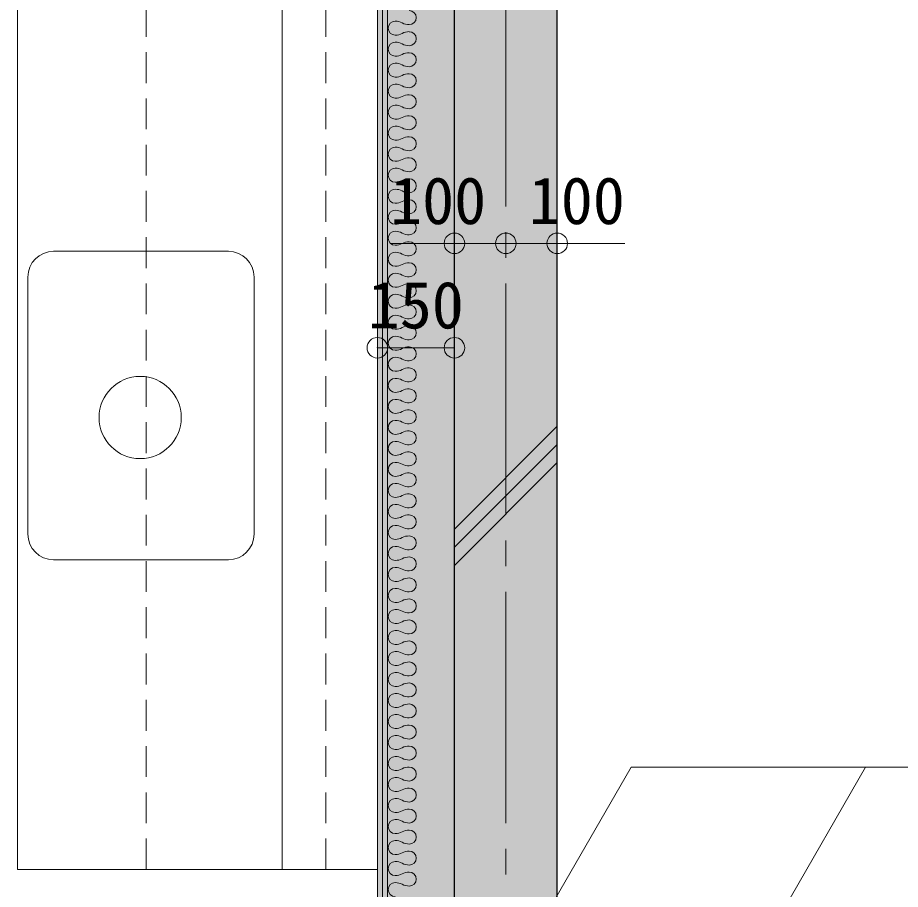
# Model space of a CAD drawing. Units: millimetres at full size, sheet at 1:50; details may follow other scales. Extents: x -9674 to 9699, y -6794 to 6791.
# Drawn here: x -1738 to -20, y 1275 to 2971 of the extents above; entities that cross this region are included whole.
import ezdxf
from ezdxf.enums import TextEntityAlignment as Align

# ---------------------------------------------------------------- set-up
doc = ezdxf.new("R2010")
doc.units = ezdxf.units.MM
doc.header["$LTSCALE"] = 50
doc.header["$PDMODE"] = 32
doc.header["$PDSIZE"] = 40
doc.linetypes.add('CHAIN2', pattern=[12, 9, -1, 1, -1])
doc.linetypes.add('DASHED1', pattern=[1.8, 1.2, -0.6])
for name, color, linetype, lineweight in [('1-0_芯', 7, 'CHAIN2', 9), ('1-1_躯体', 2, 'Continuous', 25), ('1-2_間仕切', 3, 'Continuous', 18), ('1-5_設備', 7, 'Continuous', 9), ('1-8_ハッチ', 4, 'Continuous', 9), ('1-A_文字', 7, 'Continuous', 9), ('1-B_寸法', 7, 'Continuous', 9), ('1-E_ｼﾞｮｲﾝﾄ', 4, 'Continuous', 9)]:
    doc.layers.add(name, color=color, linetype=linetype, lineweight=lineweight)
for name, color, linetype in [('4-0', 1, 'Continuous'), ('4-2', 4, 'Continuous'), ('4-F', 4, 'Continuous')]:
    doc.layers.add(name, color=color, linetype=linetype)
doc.styles.add('ＭＳ ゴシック', font='')
doc.styles.get('ＭＳ ゴシック').set_extended_font_data('MS Gothic')

msp = doc.modelspace()

# ---------------------------------------------------------------- linework, layer by layer
at = {"layer": '1-0_芯'}
msp.add_line((-787.5, 5454.08), (-787.5, 679.08), dxfattribs=at)
at = {"layer": '1-1_躯体'}
for p, q in [((-887.5, 579.08), (-887.5, 4294.08)), ((-687.5, 779.08), (-687.5, 4294.08))]:
    msp.add_line(p, q, dxfattribs=at)
at = {"layer": '1-2_間仕切'}
msp.add_line((-1037.5, 394.08), (-1037.5, 4294.08), dxfattribs=at)
at = {"layer": '1-2_間仕切', "color": 7, "lineweight": 9}
for p, q in [((-1027.5, 404.08), (-1027.5, 4294.08)), ((-1017.5, 414.08), (-1017.5, 4294.08))]:
    msp.add_line(p, q, dxfattribs=at)
at = {"layer": '1-5_設備'}
for p, q in [((-1222.5, 1314.08), (-1222.5, 4014.08)), ((-1327.5, 2516.68), (-1667.5, 2516.68)), ((-1717.5, 2466.68), (-1717.5, 1966.68)), ((-1277.5, 1966.68), (-1277.5, 2466.68)), ((-1327.5, 1916.68), (-1667.5, 1916.68))]:
    msp.add_line(p, q, dxfattribs=at)
at = {"layer": '1-5_設備', "linetype": 'DASHED1'}
for p, q in [((-1137.5, 1314.08), (-1137.5, 4014.08)), ((-1487.5, 1314.08), (-1487.5, 3114.08))]:
    msp.add_line(p, q, dxfattribs=at)
at = {"layer": '1-5_設備'}
msp.add_lwpolyline([(-1037.5, 1314.08), (-1737.5, 1314.08), (-1737.5, 4014.08)], dxfattribs=at)
msp.add_circle((-1499.13, 2193.3), 80, dxfattribs=at)
for centre, start, end in [((-1667.5, 2466.68), 90, 180), ((-1327.5, 2466.68), 0, 90), ((-1667.5, 1966.68), 180, 270), ((-1327.5, 1966.68), 270, 0)]:
    msp.add_arc(centre, 50, start, end, dxfattribs=at)
at = {"layer": '1-8_ハッチ'}
for p, q in [((-887.5, 1976.28), (-687.5, 2176.28)), ((-887.5, 1940.93), (-687.5, 2140.93)), ((-887.5, 1905.57), (-687.5, 2105.57))]:
    msp.add_line(p, q, dxfattribs=at)
at = {"layer": '1-A_文字'}
msp.add_line((-699.54, 452.82), (-87.37, 1513.13), dxfattribs=at)
msp.add_lwpolyline([(-974.51, 766.52), (-543.45, 1513.13), (166.39, 1513.13)], dxfattribs=at)
at = {"layer": '1-B_寸法'}
for p, q in [((-1010.45, 2532.15), (-787.5, 2532.15)), ((-787.5, 2532.15), (-555.82, 2532.15)), ((-1037.5, 2329.07), (-887.5, 2329.07))]:
    msp.add_line(p, q, dxfattribs=at)
at = {"layer": '1-B_寸法', "color": 3}
for p in [(-887.5, 2532.15), (-787.5, 2532.15), (-687.5, 2532.15), (-1037.5, 2329.07), (-887.5, 2329.07)]:
    msp.add_point(p, dxfattribs=at)
at = {"layer": '1-E_ｼﾞｮｲﾝﾄ'}
for centre, radius, start, end in [((-975.47, 2971.25), 13.62, 270, 90), ((-1002.72, 2950.81), 13.62, 90, 270), ((-1002.36, 2936.94), 27.5, 61.16942, 90.76039), ((-975.84, 2985.12), 27.5, 241.16942, 270.76039), ((-1002.36, 2964.68), 27.5, 269.23961, 298.83058), ((-975.84, 2916.5), 27.5, 89.23961, 118.83058), ((-975.47, 2930.37), 13.62, 270, 90), ((-1002.72, 2909.94), 13.62, 90, 270), ((-1002.36, 2896.07), 27.5, 61.16942, 90.76039), ((-975.84, 2944.24), 27.5, 241.16942, 270.76039), ((-975.84, 2875.63), 27.5, 89.23961, 118.83058), ((-975.47, 2889.5), 13.62, 270, 90), ((-1002.36, 2923.81), 27.5, 269.23961, 298.83058), ((-1002.72, 2869.06), 13.62, 90, 270), ((-1002.36, 2855.19), 27.5, 61.16942, 90.76039), ((-975.84, 2903.37), 27.5, 241.16942, 270.76039), ((-1002.36, 2882.93), 27.5, 269.23961, 298.83058), ((-975.84, 2834.75), 27.5, 89.23961, 118.83058), ((-975.47, 2848.62), 13.62, 270, 90), ((-1002.72, 2828.19), 13.62, 90, 270), ((-1002.36, 2814.32), 27.5, 61.16942, 90.76039), ((-975.84, 2862.49), 27.5, 241.16942, 270.76039), ((-1002.36, 2842.06), 27.5, 269.23961, 298.83058), ((-975.84, 2793.88), 27.5, 89.23961, 118.83058), ((-975.47, 2807.75), 13.62, 270, 90), ((-1002.72, 2787.31), 13.62, 90, 270), ((-1002.36, 2773.44), 27.5, 61.16942, 90.76039), ((-975.84, 2821.62), 27.5, 241.16942, 270.76039), ((-1002.36, 2801.18), 27.5, 269.23961, 298.83058), ((-975.84, 2753), 27.5, 89.23961, 118.83058), ((-975.47, 2766.88), 13.62, 270, 90), ((-1002.72, 2746.44), 13.62, 90, 270), ((-1002.36, 2732.57), 27.5, 61.16942, 90.76039), ((-975.84, 2780.75), 27.5, 241.16942, 270.76039), ((-1002.36, 2760.31), 27.5, 269.23961, 298.83058), ((-975.84, 2712.13), 27.5, 89.23961, 118.83058), ((-975.47, 2726), 13.62, 270, 90), ((-1002.72, 2705.56), 13.62, 90, 270), ((-1002.36, 2691.69), 27.5, 61.16942, 90.76039), ((-975.84, 2739.87), 27.5, 241.16942, 270.76039), ((-975.84, 2671.25), 27.5, 89.23961, 118.83058), ((-975.47, 2685.13), 13.62, 270, 90), ((-1002.36, 2719.43), 27.5, 269.23961, 298.83058), ((-1002.72, 2664.69), 13.62, 90, 270), ((-1002.36, 2650.82), 27.5, 61.16942, 90.76039), ((-975.84, 2698.99), 27.5, 241.16942, 270.76039), ((-1002.36, 2678.56), 27.5, 269.23961, 298.83058), ((-975.84, 2630.38), 27.5, 89.23961, 118.83058), ((-975.47, 2644.25), 13.62, 270, 90), ((-1002.72, 2623.81), 13.62, 90, 270), ((-1002.36, 2609.94), 27.5, 61.16942, 90.76039), ((-975.84, 2658.12), 27.5, 241.16942, 270.76039), ((-1002.36, 2637.68), 27.5, 269.23961, 298.83058), ((-975.84, 2589.51), 27.5, 89.23961, 118.83058), ((-975.47, 2603.38), 13.62, 270, 90), ((-1002.72, 2582.94), 13.62, 90, 270), ((-1002.36, 2569.07), 27.5, 61.16942, 90.76039), ((-975.84, 2617.25), 27.5, 241.16942, 270.76039), ((-1002.36, 2596.81), 27.5, 269.23961, 298.83058), ((-975.84, 2548.63), 27.5, 89.23961, 118.83058), ((-975.47, 2562.5), 13.62, 270, 90), ((-1002.72, 2542.07), 13.62, 90, 270), ((-1002.36, 2528.2), 27.5, 61.16942, 90.76039), ((-975.84, 2576.37), 27.5, 241.16942, 270.76039), ((-1002.36, 2555.94), 27.5, 269.23961, 298.83058), ((-975.84, 2507.76), 27.5, 89.23961, 118.83058), ((-975.47, 2521.63), 13.62, 270, 90), ((-1002.72, 2501.19), 13.62, 90, 270), ((-1002.36, 2487.32), 27.5, 61.16942, 90.76039), ((-975.84, 2535.5), 27.5, 241.16942, 270.76039), ((-1002.36, 2515.06), 27.5, 269.23961, 298.83058), ((-975.84, 2466.88), 27.5, 89.23961, 118.83058), ((-975.47, 2480.75), 13.62, 270, 90), ((-1002.72, 2460.32), 13.62, 90, 270), ((-1002.36, 2446.45), 27.5, 61.16942, 90.76039), ((-975.84, 2494.62), 27.5, 241.16942, 270.76039), ((-1002.36, 2474.19), 27.5, 269.23961, 298.83058), ((-975.84, 2426.01), 27.5, 89.23961, 118.83058), ((-975.47, 2439.88), 13.62, 270, 90), ((-1002.72, 2419.44), 13.62, 90, 270), ((-1002.36, 2405.57), 27.5, 61.16942, 90.76039), ((-975.84, 2453.75), 27.5, 241.16942, 270.76039), ((-1002.36, 2433.31), 27.5, 269.23961, 298.83058), ((-975.84, 2385.13), 27.5, 89.23961, 118.83058), ((-975.47, 2399), 13.62, 270, 90), ((-1002.72, 2378.57), 13.62, 90, 270), ((-1002.36, 2364.7), 27.5, 61.16942, 90.76039), ((-975.84, 2412.87), 27.5, 241.16942, 270.76039), ((-975.84, 2344.26), 27.5, 89.23961, 118.83058), ((-975.47, 2358.13), 13.62, 270, 90), ((-1002.36, 2392.44), 27.5, 269.23961, 298.83058), ((-1002.72, 2337.69), 13.62, 90, 270), ((-1002.36, 2323.82), 27.5, 61.16942, 90.76039), ((-975.84, 2372), 27.5, 241.16942, 270.76039), ((-1002.36, 2351.56), 27.5, 269.23961, 298.83058), ((-975.84, 2303.38), 27.5, 89.23961, 118.83058), ((-975.47, 2317.25), 13.62, 270, 90), ((-1002.72, 2296.82), 13.62, 90, 270), ((-1002.36, 2282.95), 27.5, 61.16942, 90.76039), ((-975.84, 2331.12), 27.5, 241.16942, 270.76039), ((-1002.36, 2310.69), 27.5, 269.23961, 298.83058), ((-975.84, 2262.51), 27.5, 89.23961, 118.83058), ((-975.47, 2276.38), 13.62, 270, 90), ((-1002.72, 2255.94), 13.62, 90, 270), ((-1002.36, 2242.07), 27.5, 61.16942, 90.76039), ((-975.84, 2290.25), 27.5, 241.16942, 270.76039), ((-1002.36, 2269.81), 27.5, 269.23961, 298.83058), ((-975.84, 2221.64), 27.5, 89.23961, 118.83058), ((-975.47, 2235.51), 13.62, 270, 90), ((-1002.72, 2215.07), 13.62, 90, 270), ((-1002.36, 2201.2), 27.5, 61.16942, 90.76039), ((-975.84, 2249.38), 27.5, 241.16942, 270.76039), ((-1002.36, 2228.94), 27.5, 269.23961, 298.83058), ((-975.84, 2180.76), 27.5, 89.23961, 118.83058), ((-975.47, 2194.63), 13.62, 270, 90), ((-1002.72, 2174.19), 13.62, 90, 270), ((-1002.36, 2160.32), 27.5, 61.16942, 90.76039), ((-975.84, 2208.5), 27.5, 241.16942, 270.76039), ((-975.84, 2139.89), 27.5, 89.23961, 118.83058), ((-975.47, 2153.76), 13.62, 270, 90), ((-1002.36, 2188.06), 27.5, 269.23961, 298.83058), ((-1002.72, 2133.32), 13.62, 90, 270), ((-1002.36, 2119.45), 27.5, 61.16942, 90.76039), ((-975.84, 2167.63), 27.5, 241.16942, 270.76039), ((-1002.36, 2147.19), 27.5, 269.23961, 298.83058), ((-975.84, 2099.01), 27.5, 89.23961, 118.83058), ((-975.47, 2112.88), 13.62, 270, 90), ((-1002.72, 2092.44), 13.62, 90, 270), ((-1002.36, 2078.57), 27.5, 61.16942, 90.76039), ((-975.84, 2126.75), 27.5, 241.16942, 270.76039), ((-1002.36, 2106.31), 27.5, 269.23961, 298.83058), ((-975.84, 2058.14), 27.5, 89.23961, 118.83058), ((-975.47, 2072.01), 13.62, 270, 90), ((-1002.72, 2051.57), 13.62, 90, 270), ((-1002.36, 2037.7), 27.5, 61.16942, 90.76039), ((-975.84, 2085.88), 27.5, 241.16942, 270.76039), ((-975.84, 2017.26), 27.5, 89.23961, 118.83058), ((-975.47, 2031.13), 13.62, 270, 90), ((-1002.36, 2065.44), 27.5, 269.23961, 298.83058), ((-1002.72, 2010.69), 13.62, 90, 270), ((-1002.36, 1996.82), 27.5, 61.16942, 90.76039), ((-975.84, 2045), 27.5, 241.16942, 270.76039), ((-1002.36, 2024.57), 27.5, 269.23961, 298.83058), ((-975.84, 1976.39), 27.5, 89.23961, 118.83058), ((-975.47, 1990.26), 13.62, 270, 90), ((-1002.72, 1969.82), 13.62, 90, 270), ((-1002.36, 1955.95), 27.5, 61.16942, 90.76039), ((-975.84, 2004.13), 27.5, 241.16942, 270.76039), ((-1002.36, 1983.69), 27.5, 269.23961, 298.83058), ((-975.84, 1935.51), 27.5, 89.23961, 118.83058), ((-975.47, 1949.38), 13.62, 270, 90), ((-1002.72, 1928.95), 13.62, 90, 270), ((-1002.36, 1915.08), 27.5, 61.16942, 90.76039), ((-975.84, 1963.25), 27.5, 241.16942, 270.76039), ((-1002.36, 1942.82), 27.5, 269.23961, 298.83058), ((-975.84, 1894.64), 27.5, 89.23961, 118.83058), ((-975.47, 1908.51), 13.62, 270, 90), ((-1002.72, 1888.07), 13.62, 90, 270), ((-1002.36, 1874.2), 27.5, 61.16942, 90.76039), ((-975.84, 1922.38), 27.5, 241.16942, 270.76039), ((-1002.36, 1901.94), 27.5, 269.23961, 298.83058), ((-975.84, 1853.76), 27.5, 89.23961, 118.83058), ((-975.47, 1867.63), 13.62, 270, 90), ((-1002.72, 1847.2), 13.62, 90, 270), ((-1002.36, 1833.33), 27.5, 61.16942, 90.76039), ((-975.84, 1881.5), 27.5, 241.16942, 270.76039), ((-975.84, 1812.89), 27.5, 89.23961, 118.83058), ((-975.47, 1826.76), 13.62, 270, 90), ((-1002.36, 1861.07), 27.5, 269.23961, 298.83058), ((-1002.72, 1806.32), 13.62, 90, 270), ((-1002.36, 1792.45), 27.5, 61.16942, 90.76039), ((-975.84, 1840.63), 27.5, 241.16942, 270.76039), ((-1002.36, 1820.19), 27.5, 269.23961, 298.83058), ((-975.84, 1772.01), 27.5, 89.23961, 118.83058), ((-975.47, 1785.88), 13.62, 270, 90), ((-1002.72, 1765.45), 13.62, 90, 270), ((-1002.36, 1751.58), 27.5, 61.16942, 90.76039), ((-975.84, 1799.75), 27.5, 241.16942, 270.76039), ((-1002.36, 1779.32), 27.5, 269.23961, 298.83058), ((-975.84, 1731.14), 27.5, 89.23961, 118.83058), ((-975.47, 1745.01), 13.62, 270, 90), ((-1002.72, 1724.57), 13.62, 90, 270), ((-1002.36, 1710.7), 27.5, 61.16942, 90.76039), ((-975.84, 1758.88), 27.5, 241.16942, 270.76039), ((-975.84, 1690.27), 27.5, 89.23961, 118.83058), ((-975.47, 1704.14), 13.62, 270, 90), ((-1002.36, 1738.44), 27.5, 269.23961, 298.83058), ((-1002.72, 1683.7), 13.62, 90, 270), ((-1002.36, 1669.83), 27.5, 61.16942, 90.76039), ((-975.84, 1718.01), 27.5, 241.16942, 270.76039), ((-1002.36, 1697.57), 27.5, 269.23961, 298.83058), ((-975.84, 1649.39), 27.5, 89.23961, 118.83058), ((-975.47, 1663.26), 13.62, 270, 90), ((-1002.72, 1642.83), 13.62, 90, 270), ((-1002.36, 1628.95), 27.5, 61.16942, 90.76039), ((-975.84, 1677.13), 27.5, 241.16942, 270.76039), ((-1002.36, 1656.7), 27.5, 269.23961, 298.83058), ((-975.84, 1608.52), 27.5, 89.23961, 118.83058), ((-975.47, 1622.39), 13.62, 270, 90), ((-1002.72, 1601.95), 13.62, 90, 270), ((-1002.36, 1588.08), 27.5, 61.16942, 90.76039), ((-975.84, 1636.26), 27.5, 241.16942, 270.76039), ((-1002.36, 1615.82), 27.5, 269.23961, 298.83058), ((-975.84, 1567.64), 27.5, 89.23961, 118.83058), ((-975.47, 1581.51), 13.62, 270, 90), ((-1002.72, 1561.07), 13.62, 90, 270), ((-1002.36, 1547.2), 27.5, 61.16942, 90.76039), ((-975.84, 1595.38), 27.5, 241.16942, 270.76039), ((-1002.36, 1574.94), 27.5, 269.23961, 298.83058), ((-975.84, 1526.77), 27.5, 89.23961, 118.83058), ((-975.47, 1540.64), 13.62, 270, 90), ((-1002.72, 1520.2), 13.62, 90, 270), ((-1002.36, 1506.33), 27.5, 61.16942, 90.76039), ((-975.84, 1554.51), 27.5, 241.16942, 270.76039), ((-975.84, 1485.89), 27.5, 89.23961, 118.83058), ((-975.47, 1499.76), 13.62, 270, 90), ((-1002.36, 1534.07), 27.5, 269.23961, 298.83058), ((-1002.72, 1479.33), 13.62, 90, 270), ((-1002.36, 1465.46), 27.5, 61.16942, 90.76039), ((-975.84, 1513.63), 27.5, 241.16942, 270.76039), ((-1002.36, 1493.2), 27.5, 269.23961, 298.83058), ((-975.84, 1445.02), 27.5, 89.23961, 118.83058), ((-975.47, 1458.89), 13.62, 270, 90), ((-1002.72, 1438.45), 13.62, 90, 270), ((-1002.36, 1424.58), 27.5, 61.16942, 90.76039), ((-975.84, 1472.76), 27.5, 241.16942, 270.76039), ((-1002.36, 1452.32), 27.5, 269.23961, 298.83058), ((-975.84, 1404.14), 27.5, 89.23961, 118.83058), ((-975.47, 1418.01), 13.62, 270, 90), ((-1002.72, 1397.58), 13.62, 90, 270), ((-1002.36, 1383.71), 27.5, 61.16942, 90.76039), ((-975.84, 1431.88), 27.5, 241.16942, 270.76039), ((-1002.36, 1411.45), 27.5, 269.23961, 298.83058), ((-975.84, 1363.27), 27.5, 89.23961, 118.83058), ((-975.47, 1377.14), 13.62, 270, 90), ((-1002.72, 1356.7), 13.62, 90, 270), ((-1002.36, 1342.83), 27.5, 61.16942, 90.76039), ((-975.84, 1391.01), 27.5, 241.16942, 270.76039), ((-1002.36, 1370.57), 27.5, 269.23961, 298.83058), ((-975.84, 1322.39), 27.5, 89.23961, 118.83058), ((-975.47, 1336.27), 13.62, 270, 90), ((-1002.72, 1315.83), 13.62, 90, 270), ((-1002.36, 1301.96), 27.5, 61.16942, 90.76039), ((-975.84, 1350.14), 27.5, 241.16942, 270.76039), ((-1002.36, 1329.7), 27.5, 269.23961, 298.83058), ((-975.84, 1281.52), 27.5, 89.23961, 118.83058), ((-975.47, 1295.39), 13.62, 270, 90), ((-1002.72, 1274.95), 13.62, 90, 270), ((-1002.36, 1261.08), 27.5, 61.16942, 90.76039), ((-975.84, 1309.26), 27.5, 241.16942, 270.76039)]:
    msp.add_arc(centre, radius, start, end, dxfattribs=at)
at = {"layer": '4-0'}
for points in [[(-687.5, 4294.08), (-887.5, 4294.08), (-887.5, 579.08)], [(-687.5, 779.08), (-687.5, 4294.08), (-887.5, 579.08)]]:
    msp.add_solid(points, dxfattribs=at)
at = {"layer": '4-2'}
for points in [[(-1037.5, 394.08), (-987.5, 444.08), (-1037.5, 4294.08), (-987.5, 4294.08)], [(-987.5, 444.08), (-887.5, 579.08), (-887.5, 4294.08)], [(-987.5, 444.08), (-887.5, 4294.08), (-987.5, 4294.08)]]:
    msp.add_solid(points, dxfattribs=at)
at = {"layer": '4-F'}
for points in [[(-987.5, 4294.08), (-1037.5, 4294.08), (-1037.5, 394.08)], [(-1037.5, 394.08), (-987.5, 444.08), (-987.5, 4294.08)]]:
    msp.add_solid(points, dxfattribs=at)

# ---------------------------------------------------------------- texts
at = {"layer": '1-B_寸法', "style": 'ＭＳ ゴシック'}
for s, p in [('100', (-1012.86, 2542.15)), ('100', (-742.99, 2542.15)), ('150', (-1056.25, 2339.07))]:
    msp.add_text(s, height=91.64, dxfattribs=at).set_placement(p, align=Align.BOTTOM_LEFT)

doc.saveas('drawing.dxf')
